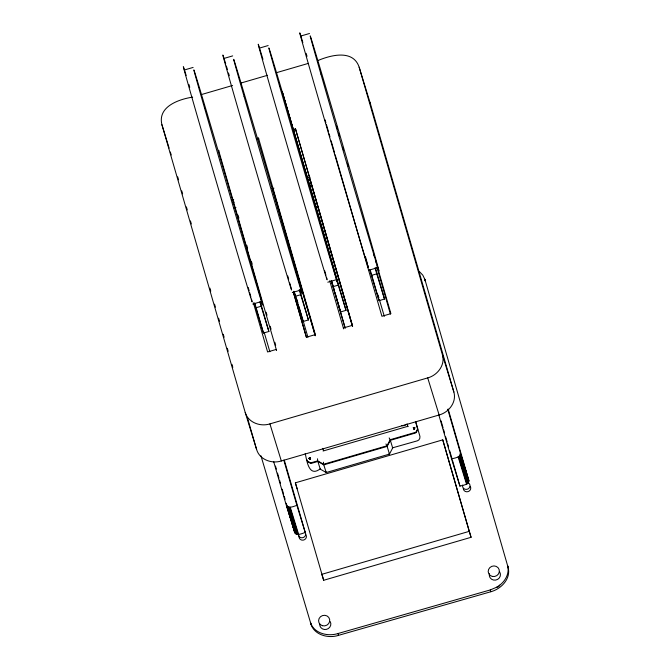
<?xml version="1.0" encoding="UTF-8"?>
<svg xmlns="http://www.w3.org/2000/svg" width="670" height="670" viewBox="0 0 670 670"><rect width="100%" height="100%" fill="white"/><g stroke="black" fill="none" stroke-linecap="round" stroke-linejoin="round"><path stroke-width="1" d="M414.094 427.728L414.814 427.586L413.357 427.611L414.06 429.026L413.357 427.611L414.822 427.736L413.725 427.552L413.934 429.085L413.357 427.611L414.764 428.163L414.094 427.728L413.65 428.616M438.75 414.663L451.546 458.858C454.444 458.104 461.387 457.392 460.307 452.627L447.794 409.404M451.546 458.858L459.93 486.127C462.803 485.122 469.218 484.938 468.791 480.348L448.138 409.002M310.436 458.154L310.319 459.235L310.294 457.66L308.996 458.288L310.294 457.66L310.461 459.226C309.632 455.768 309.699 460.784 310.294 457.66L309.054 458.422L310.587 458.665M310.369 458.439L310.177 459.218L310.294 458.046M309.984 457.87L309.305 458.774L310.151 458.012L309.9 459.159L310.294 457.66L309.406 458.875L310.093 457.979M310.294 458.439L310.034 459.201L310.084 458.397M320.545 468.59C308.962 477.878 306.969 461.278 305.219 453.498M326.474 471.998L326.206 472.534L320.268 469.134L317.856 461.463L311.927 463.188A3.451 3.249 -17.1 0 1 310.47 463.305L307.94 461.856A4.481 4.221 -17.1 0 1 307.254 460.508M413.507 428.113C413.792 429.839 415.358 426.748 413.725 427.552M499.745 585.111L499.602 585.446A3.744 3.526 -17.1 0 1 496.386 587.339L490.281 589.935L337.981 633.544C327.865 636.776 313.895 633.502 310.419 622.355C312.907 634.616 327.814 638.92 338.534 635.344L490.834 591.736C501.11 589.014 511.135 578.754 508.128 567.473L424.906 279.516L422.812 275.152L419.336 271.526M307.069 459.905A4.481 4.221 -17.1 0 0 307.756 461.253L310.285 462.702A3.451 3.249 -17.1 0 0 311.743 462.585L317.664 460.859L323.602 464.26L386.967 445.793L390.166 439.729L414.805 432.544A3.451 3.249 -17.1 0 0 416.103 431.857L417.46 429.269A4.481 4.221 -17.1 0 0 417.326 427.77M317.856 461.463L323.786 464.863L326.206 472.534L389.471 454.093L387.151 446.387L390.35 440.324L414.99 433.138A3.451 3.249 -17.1 0 0 416.288 432.46L417.644 429.872A4.481 4.221 -17.1 0 0 417.51 428.365L415.584 421.757M309.892 458.305L309.515 458.967L310.017 458.372M310.034 457.928L309.205 458.665L309.373 457.97M323.091 451.01L408.139 426.221M413.625 427.896L414.655 428.432L413.357 427.611L414.496 428.666L413.725 427.703L414.403 428.775L413.934 428.13L414.186 428.951L413.775 428.272L413.792 428.716M406.037 424.403L405.543 424.83A4.28 4.037 -17.1 0 1 403.122 425.735L401.816 425.634M309.691 458.087L309.121 458.548L309.783 458.205M309.297 458.121L309.825 457.803M496.386 587.339C503.982 583.344 510.046 574.466 507.575 565.673L508.128 567.473M192.65 97.117C178.99 99.235 157.366 106.547 161.922 124.704L245.22 412.46C248.143 422.611 260.437 426.949 269.918 423.892L427.711 377.897C437.359 375.368 445.408 365.108 442.468 354.966L359.17 67.209C353.107 48.96 330.285 55.25 317.488 60.727M245.22 412.46L256.627 449.553C259.55 459.695 271.844 464.034 281.325 460.977L439.126 414.981C448.774 412.452 456.814 402.193 453.875 392.05L370.577 104.294L359.17 67.209M184.325 69.998L193.127 67.427M223.872 58.466L232.674 55.895M259.357 48.123L268.159 45.552M300.696 36.071L309.498 33.5M201.636 94.495L232.599 85.475M240.589 83.147L267.556 75.283M276.543 72.662L308.502 63.349M256.476 138.64L258.469 138.062L258.746 138.95L256.744 139.528M293.452 129.402L295.453 128.824L295.73 129.712L352.621 326.248L295.453 128.824M293.728 130.29L295.73 129.712M231.72 200.029L233.679 199.459M307.103 178.053L310.051 177.198M271.97 188.756L273.93 188.186M308.083 180.004L309.883 179.476L311.542 184.878L308.845 185.665M232.465 202.675L234.266 202.147M234.132 208.077L235.924 207.549M316.282 207.013L318.216 206.452M252.766 304.063L261.568 301.492M292.313 292.539L301.115 289.968M327.798 282.196L336.6 279.625M369.137 270.144L377.939 267.573M255.731 307.84L261.124 306.265L268.879 331.483L263.486 333.049L254.282 302.832M295.269 296.308L300.663 294.741L308.426 319.95L303.033 321.525L293.828 291.308M371.347 275.42L376.741 273.846L384.496 299.063L379.103 300.637L369.606 269.415M332.864 286.71L338.258 285.135L346.013 310.352L340.62 311.918L331.122 280.705M352.345 325.36L343.358 327.982L343.635 328.87L329.699 280.738M323.786 464.863L387.151 446.387M323.677 580.279L295.361 482.827L442.753 439.863L471.069 537.306L323.677 580.279L321.843 574.324L469.234 531.352L471.069 537.306M286.316 505.205L294.683 532.407C296.776 536.519 302.296 533.219 305.252 532.524L296.877 505.322C294.038 506.244 287.79 509.376 286.157 504.77L273.645 461.546M413.834 427.485L414.303 427.385M414.085 427.795L414.797 428.021L414.102 427.653M414.068 427.87L414.378 428.113M392.352 447.878L417.36 440.827L418.859 439.939L419.814 438.331L419.931 436.363L415.76 421.84M388.969 453.783L389.471 454.093L392.679 447.962L390.35 440.324M389.153 437.912L390.166 439.729M385.953 443.976L386.967 445.793M424.604 279.063L425.458 281.316L424.906 279.516M369.756 102.1L370.577 104.294M442.468 354.966L453.875 392.05M460.399 453.079L468.791 480.348M460.432 453.54L468.824 480.809M460.407 454.009L468.791 481.269M460.315 454.461L468.699 481.73M460.156 454.905L468.548 482.174M459.947 455.332L468.33 482.601M459.679 455.726L468.062 482.995M459.352 456.086L467.744 483.355M458.992 456.404L467.375 483.673M458.59 456.68L466.973 483.941M458.154 456.898L466.538 484.167M427.711 377.897L439.126 414.981M490.281 589.935L490.834 591.736M218.839 151.127L218.562 150.239L276.501 350.326L276.224 349.439L267.598 351.959L253.402 302.907M295.361 482.827L297.187 488.782M337.981 633.544L338.534 635.344M269.918 423.892L281.325 460.977M290.252 507.224L298.627 534.426M289.767 507.274L298.133 534.467M289.281 507.257L297.647 534.459M288.803 507.182L297.17 534.384M288.343 507.056L296.709 534.25M287.907 506.863L296.274 534.065M287.497 506.62L295.864 533.822M287.128 506.327L295.495 533.529M286.81 505.992L295.177 533.194M286.534 505.616L294.901 532.817M161.922 124.704L169.125 148.129M170.322 152.031L171.227 154.963M260.948 455.784L310.972 624.155M441.036 420.844L443.071 427.87M443.649 429.88L444.52 432.895M445.684 436.907L447.141 441.932M447.719 443.942L448.59 446.957M449.754 450.969L451.789 458.004M452.376 460.014L459.93 486.127M442.753 439.863L469.234 531.352M336.616 126.144L337.487 129.151M338.651 133.162L339.522 136.169M342.713 147.199L343.584 150.206M347.361 163.245L348.233 166.252M373.483 253.486L374.354 256.501M375.518 260.513L376.389 263.519M376.967 265.521L390.903 313.652L381.917 316.274L335.176 154.829M376.967 267.397L390.392 314.113M375.518 268.042L384.496 299.063M374.999 267.849L376.741 273.846M378.006 294.901L378.877 297.907M379.463 299.909L384.312 316.332M370.409 270.613L379.103 300.637M325.017 119.737L325.888 122.744M326.474 124.746L328.501 131.772M329.087 133.774L329.958 136.78M331.114 140.792L334.598 152.827M407 423.834L407.829 426.715M309.883 179.476L352.361 326.231M346.013 310.352L282.346 91.983L338.258 285.135M331.642 280.897L334.539 290.906M335.117 292.907L340.62 311.918M338.685 305.587L339.564 308.602M340.435 311.617L345.092 327.697M331.499 281.082L345.176 328.325M258.469 138.062L315.361 334.598L306.374 337.219L293.318 292.095M315.135 335.159L273.025 190.037L315.218 335.787M299.733 289.926L308.426 319.95M299.214 289.733L300.663 294.741M296.969 299.683L297.849 302.698M299.013 306.718L307.949 337.253M294.917 293.502L303.033 321.525M293.301 291.978L306.358 337.102M322.84 448.364L323.392 450.282M238.034 215.154L238.897 218.16M246.719 245.178L247.59 248.185M251.359 261.191L252.23 264.198M266.132 312.237L267.003 315.235M270.186 326.248L271.057 329.246M274.826 342.253L275.697 345.259M260.186 301.458L268.879 331.483M259.96 302.262L261.124 306.265M264.156 332.345L269.876 351.758M255.086 304.029L263.486 333.049M284.315 460.206L305.252 532.524M283.795 460.131L296.877 505.322M275.487 466.086L276.358 469.101M277.522 473.12L278.98 478.145M279.558 480.156L280.428 483.171M282.179 489.201L283.628 494.226M284.214 496.236L285.085 499.251M286.249 503.262L294.683 532.407M177.684 176.83L178.555 179.836M181.746 190.866L182.617 193.873M186.386 206.913L187.257 209.919M190.456 220.949L191.327 223.956M209.903 288.125L210.774 291.132M214.542 304.163L215.413 307.178M218.604 318.2L219.475 321.215M223.252 334.246L224.123 337.253M227.314 348.283L228.185 351.289M231.954 364.321L232.825 367.336M247.339 417.469L256.627 449.553M323.602 464.26L323.459 462.191M317.664 460.859L317.53 458.791M251.468 299.13A122.275 0.628 73.7 0 1 217.633 186.143A122.275 0.628 73.7 0 1 186.176 75.476M188.932 84.504A122.275 0.628 73.7 0 1 189.761 87.259M248.202 287.447A122.275 0.628 73.7 0 1 249.123 290.713M249.684 292.706A122.275 0.628 73.7 0 1 250.882 297.019M290.638 286.232A122.275 0.628 73.7 0 1 257.816 176.788A122.275 0.628 73.7 0 1 225.723 63.943M226.359 66.02A122.275 0.628 73.7 0 1 227.473 69.663M228.47 72.971A122.275 0.628 73.7 0 1 229.308 75.735M287.748 275.923A122.275 0.628 73.7 0 1 288.67 279.181M289.741 283.025A122.275 0.628 73.7 0 1 290.428 285.487M326.499 277.254A122.275 0.628 73.7 0 1 290.428 156.596A122.275 0.628 73.7 0 1 262.958 59.32M324.716 270.831A122.275 0.628 73.7 0 1 325.913 275.144M367.838 265.203A122.275 0.628 73.7 0 1 333.56 150.675A122.275 0.628 73.7 0 1 302.857 42.545M306.131 53.332A122.275 0.628 73.7 0 1 307.028 56.313M365.493 256.786A122.275 0.628 73.7 0 1 367.462 263.829M304.607 531.637A3.744 3.526 -17.1 0 1 303.426 537.466A3.744 3.526 -17.1 0 1 298.259 534.375M305.939 534.752A3.744 3.526 -17.1 0 1 303.225 540.137A3.744 3.526 -17.1 0 1 299.122 535.858M468.129 482.71A3.744 3.526 -17.1 0 1 469.67 487.224A3.744 3.526 -17.1 0 1 465.022 489.226A3.744 3.526 -17.1 0 1 462.677 485.063M470.24 486.361A3.744 3.526 -17.1 0 1 468.003 491.638A3.744 3.526 -17.1 0 1 463.297 488.38M499.711 572.021A5.62 5.293 -17.1 0 1 495.632 580.094A5.62 5.293 -17.1 0 1 489.477 573.671M330.285 621.685A5.62 5.293 -17.1 0 1 326.374 629.381A5.62 5.293 -17.1 0 1 319.699 624.038M414.043 427.937L414.579 428.557L414.043 427.937M204.543 108.038A122.275 0.628 73.7 0 0 260.915 299.825A122.275 0.628 73.7 0 0 216.594 145.507A122.275 0.628 73.7 0 0 204.543 108.038M244.089 96.513A122.275 0.628 73.7 0 0 300.453 288.301A122.275 0.628 73.7 0 0 256.133 133.983A122.275 0.628 73.7 0 0 244.089 96.513M279.574 86.17A122.275 0.628 73.7 0 0 335.938 277.95A122.275 0.628 73.7 0 0 291.626 123.64A122.275 0.628 73.7 0 0 279.574 86.17M320.913 74.119A122.275 0.628 73.7 0 0 377.285 265.898A122.275 0.628 73.7 0 0 332.965 111.589A122.275 0.628 73.7 0 0 320.913 74.119M492.35 576.434A5.62 5.293 -17.1 0 0 499.167 569.676A5.62 5.293 -17.1 0 0 489.804 567.632A5.62 5.293 -17.1 0 0 492.35 576.434M322.379 625.696A5.62 5.293 -17.1 0 0 329.648 619.381A5.62 5.293 -17.1 0 0 320.478 616.727A5.62 5.293 -17.1 0 0 322.379 625.696"/></g></svg>
